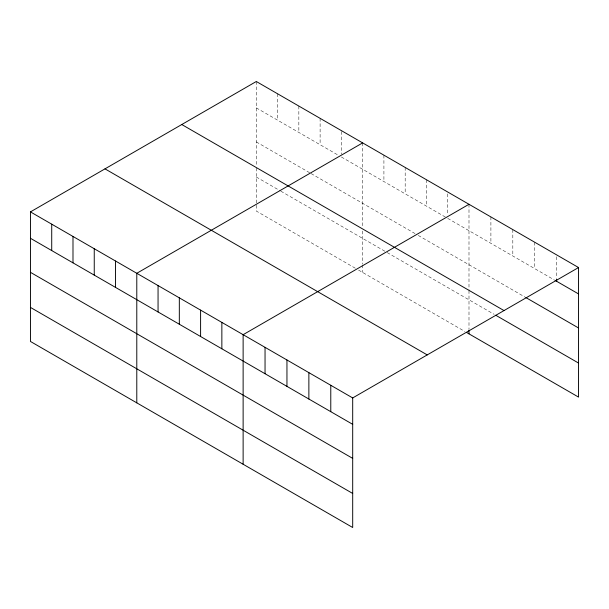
<?xml version="1.0" encoding="UTF-8"?>
<svg xmlns="http://www.w3.org/2000/svg" width="609" height="609" viewBox="0 0 609 609"><rect width="100%" height="100%" fill="white"/><g stroke="black" fill="none" stroke-linecap="round" stroke-linejoin="round"><path stroke-width="0.46" stroke-dasharray="3.04 2.28" d="M256.305 107.884L338.109 155.112M341.383 157L445.263 216.979M447.722 218.395L554.205 279.874M256.305 141.935L310.293 173.101M311.115 173.573L415.003 233.552M418.269 235.439L524.988 297.055M256.305 177.013L280.026 190.708M280.848 191.18L386.372 252.103M387.187 252.575L494.143 314.328M355.283 268.204L256.305 211.064L256.305 166.858M358.556 270.091L464.895 331.486M556.641 256.777L556.641 278.45M534.725 242.237L534.725 268.63M512.816 229.585L512.816 255.978M490.9 216.933L490.9 243.326M468.991 204.289L468.991 289.648M468.991 290.569L468.991 329.119M447.722 193.89L447.722 214.627M426.452 179.731L426.452 206.116M405.183 167.452L405.183 193.837M383.914 155.173L383.914 181.558M362.644 142.894L362.644 227.332M362.644 231.024L362.644 263.941M362.644 264.892L362.644 272.459M341.383 131.552L341.383 154.176M320.113 118.336L320.113 144.721M298.844 106.057L298.844 132.442M277.575 93.778L277.575 120.163M256.305 81.499L256.305 165.937"/><path stroke-width="0.91" d="M30.45 211.894L352.695 397.936L352.695 527.501L30.45 341.459L30.45 211.894L256.305 81.499L578.55 267.541L578.55 397.106L466.532 332.438M362.644 142.894L136.789 273.289L136.789 402.853M468.991 204.289L243.128 334.684L243.128 464.248M352.695 397.936L578.55 267.541M555.012 280.346L578.55 293.934M525.795 297.519L578.55 327.977M181.771 124.525L504.016 310.575M495.772 315.264L578.55 363.055M104.984 168.86L427.229 354.91M30.45 238.286L352.695 424.328M30.45 272.33L352.695 458.379M30.45 307.408L352.695 493.457M556.641 279.394L556.641 281.282M468.991 330.07L468.991 333.854M330.778 385.284L330.778 411.676M308.87 372.639L308.87 399.024M286.953 359.988L286.953 386.372M265.044 347.336L265.044 373.72M221.859 322.405L221.859 348.797M200.597 310.126L200.597 336.518M179.328 297.847L179.328 324.239M158.058 285.568L158.058 311.96M115.52 261.01L115.52 287.402M94.25 248.731L94.25 275.123M72.989 236.452L72.989 262.844M51.719 224.173L51.719 250.565"/></g></svg>
